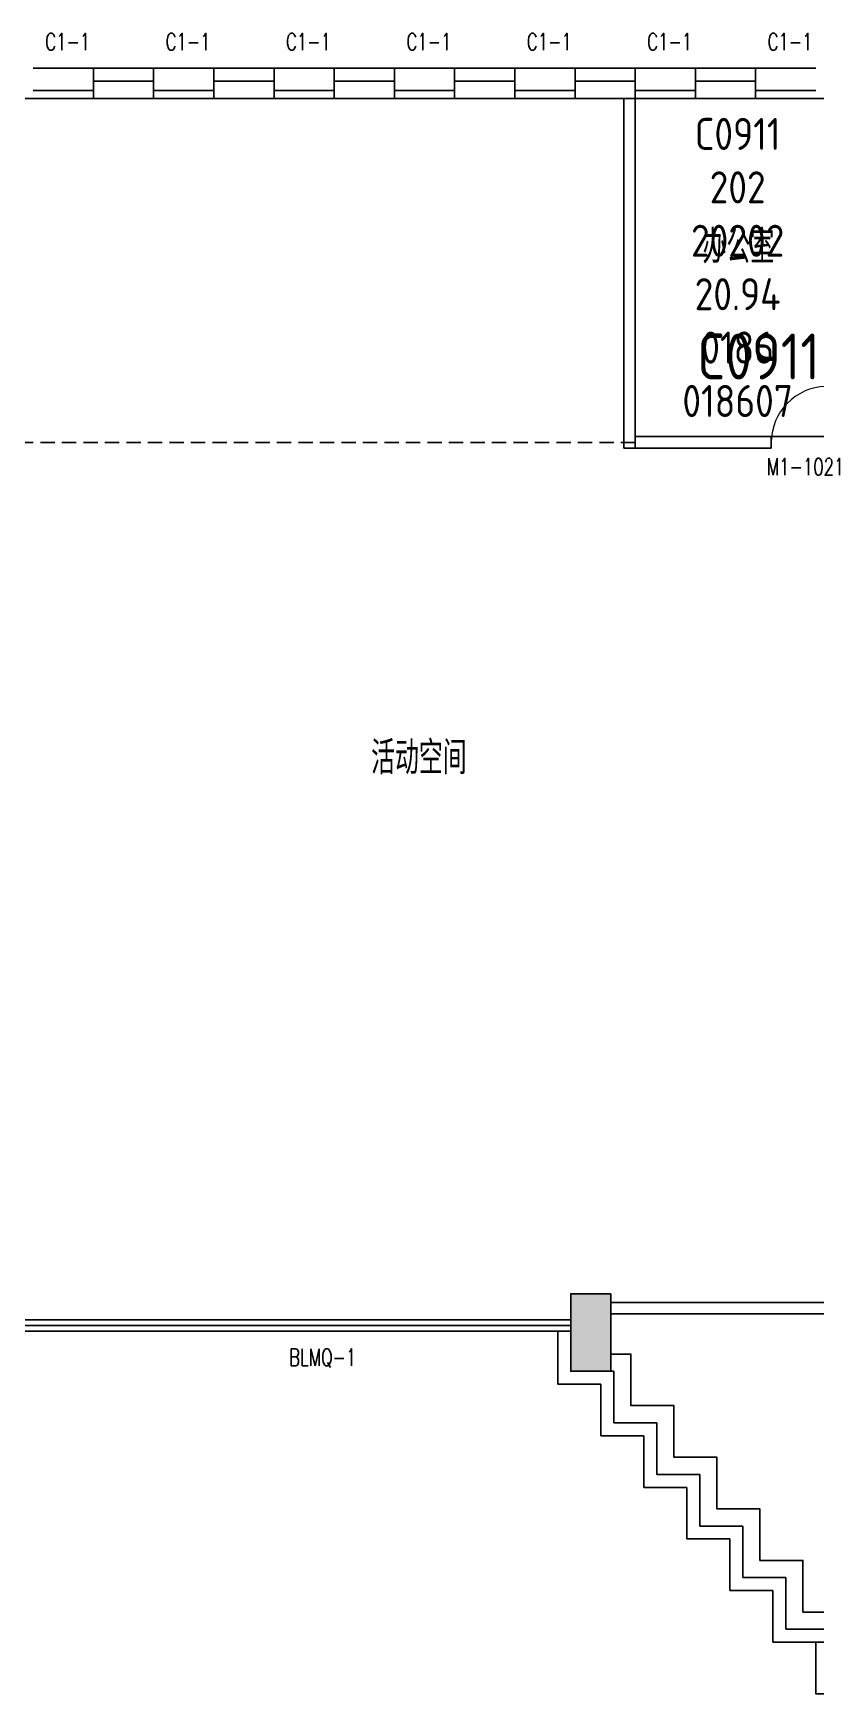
# Model space of a CAD drawing. Extents: x 1296333 to 1372130, y 313528 to 416301.
# Drawn here: x 1340019 to 1353669, y 314140 to 343101 of the extents above; entities that cross this region are included whole.
import ezdxf
from ezdxf.enums import TextEntityAlignment as Align

# ---------------------------------------------------------------- set-up
doc = ezdxf.new("R2010")
doc.units = 0
doc.header["$LTSCALE"] = 1000
doc.header["$MEASUREMENT"] = 0
doc.linetypes.add('HIDDEN', pattern=[0.375, 0.25, -0.125])
for name, color, linetype in [('body', 30, 'Continuous'), ('name', 1, 'Continuous'), ('RM$', 5, 'Continuous'), ('RM$TXT', 5, 'Continuous')]:
    doc.layers.add(name, color=color, linetype=linetype)
doc.styles.add('-宋体', font='GBENOR.shx', dxfattribs={"bigfont": 'GBCBIG.shx'})
doc.styles.add('_TCH_WINDOW', font='txt.shx', dxfattribs={"height": 3.5, "bigfont": 'hztxt.shx'})
doc.styles.get("Standard").update_dxf_attribs({"font": 'gbenor.shx', "bigfont": 'gbcbig.shx'})

# ---------------------------------------------------------------- blocks, each defined once
blk = doc.blocks.new('$WINLIB2D$00000004')
for p, q in [((-0.5, 0.5), (0.5, 0.5)), ((-0.5, 0.241), (0.5, 0.241)), ((-0.5, -0.5), (0.5, -0.5))]:
    blk.add_line(p, q)
blk = doc.blocks.new('$DorLib2D$00000001')
for p, q in [((0.45, 0.975), (0.5, 0.975)), ((0.45, 0), (0.45, 0.975)), ((0.5, 0), (0.5, 0.975)), ((0.5, 0), (0.45, 0))]:
    blk.add_line(p, q)
at = {"lineweight": 13}
blk.add_arc((0.475, 0), 0.975, 91.4693, 180, dxfattribs=at)

msp = doc.modelspace()

# ---------------------------------------------------------------- hatches: boundary and pattern name
at = {"layer": 'body'}
msp.add_hatch(color=256, dxfattribs=at).paths.add_polyline_path([(1349394, 319765), (1350094, 319765), (1350094, 321115), (1349394, 321115)])

# ---------------------------------------------------------------- linework, layer by layer
for p, q in [((1342119, 342490), (1341069, 342490)), ((1341069, 342490), (1341069, 342265)), ((1342119, 342490), (1342119, 342265)), ((1344219, 342490), (1343169, 342490)), ((1343169, 342490), (1343169, 342265)), ((1344219, 342490), (1344219, 342265)), ((1346319, 342490), (1345269, 342490)), ((1345269, 342490), (1345269, 342265)), ((1346319, 342490), (1346319, 342265)), ((1348419, 342490), (1347369, 342490)), ((1347369, 342490), (1347369, 342265)), ((1348419, 342490), (1348419, 342265)), ((1350519, 342490), (1349469, 342490)), ((1349469, 342490), (1349469, 342265)), ((1350519, 342490), (1350519, 342265)), ((1352619, 342490), (1351569, 342490)), ((1351569, 342490), (1351569, 342265)), ((1352619, 342490), (1352619, 342265)), ((1342119, 342265), (1341069, 342265)), ((1341069, 342265), (1341069, 341965)), ((1342119, 341965), (1342119, 342265)), ((1344219, 342265), (1343169, 342265)), ((1343169, 342265), (1343169, 341965)), ((1344219, 341965), (1344219, 342265)), ((1346319, 342265), (1345269, 342265)), ((1345269, 342265), (1345269, 341965)), ((1346319, 341965), (1346319, 342265)), ((1348419, 342265), (1347369, 342265)), ((1347369, 342265), (1347369, 341965)), ((1348419, 341965), (1348419, 342265)), ((1350519, 342265), (1349469, 342265)), ((1349469, 342265), (1349469, 341965)), ((1350519, 341965), (1350519, 342265)), ((1352619, 342265), (1351569, 342265)), ((1351569, 342265), (1351569, 341965)), ((1352619, 341965), (1352619, 342265)), ((1341069, 341965), (1342119, 341965)), ((1343169, 341965), (1344219, 341965)), ((1345269, 341965), (1346319, 341965)), ((1347369, 341965), (1348419, 341965)), ((1349469, 341965), (1350519, 341965)), ((1350319, 341965), (1350319, 335865)), ((1350519, 341965), (1350319, 341965)), ((1350519, 341965), (1350519, 335865)), ((1351569, 341965), (1352619, 341965)), ((1352893, 336065), (1350519, 336065)), ((1350519, 336065), (1350519, 335865)), ((1352893, 335865), (1352893, 336065)), ((1350519, 335865), (1350319, 335865)), ((1350519, 335865), (1352893, 335865)), ((1350094, 321115), (1349394, 321115)), ((1349394, 321115), (1349394, 319765)), ((1350094, 319765), (1350094, 321115)), ((1353894, 320965), (1350094, 320965)), ((1339794, 320662), (1349394, 320662)), ((1353894, 320765), (1350094, 320765)), ((1339794, 320562), (1349394, 320562)), ((1339794, 320462), (1349394, 320462)), ((1349169, 320465), (1349169, 319540)), ((1350094, 320065), (1350444, 320065)), ((1350444, 320065), (1350444, 319165)), ((1349394, 319765), (1350094, 319765)), ((1350094, 319765), (1350144, 319765)), ((1350144, 319765), (1350144, 318865)), ((1349394, 319540), (1349169, 319540)), ((1349394, 319540), (1349919, 319540)), ((1349919, 319540), (1349919, 318640)), ((1350444, 319165), (1351194, 319165)), ((1351194, 319165), (1351194, 318265)), ((1350144, 318865), (1350894, 318865)), ((1350894, 318865), (1350894, 317965)), ((1349919, 318640), (1350669, 318640)), ((1350669, 318640), (1350669, 317740)), ((1351194, 318265), (1351944, 318265)), ((1351944, 318265), (1351944, 317365)), ((1350669, 317740), (1351419, 317740)), ((1350894, 317965), (1351644, 317965)), ((1351419, 317740), (1351419, 316840)), ((1351644, 317965), (1351644, 317065)), ((1351944, 317365), (1352694, 317365)), ((1352694, 317365), (1352694, 316465)), ((1351419, 316840), (1352169, 316840)), ((1351644, 317065), (1352394, 317065)), ((1352169, 316840), (1352169, 315940)), ((1352394, 317065), (1352394, 316165)), ((1352694, 316465), (1353444, 316465)), ((1353444, 316465), (1353444, 315565)), ((1352394, 316165), (1353144, 316165)), ((1353144, 316165), (1353144, 315265)), ((1352169, 315940), (1352919, 315940)), ((1352919, 315940), (1352919, 315040)), ((1353444, 315565), (1354094, 315565)), ((1353144, 315265), (1353894, 315265)), ((1352919, 315040), (1353894, 315040))]:
    msp.add_line(p, q, dxfattribs=at)
at = {"layer": 'body', "linetype": 'HIDDEN'}
msp.add_lwpolyline([(1339794, 341965), (1350519, 341965), (1350519, 335965), (1339794, 335965)], close=True, dxfattribs=at)
at = {"layer": 'body'}
msp.add_lwpolyline([(1350094, 321115), (1349394, 321115), (1349394, 319765), (1350094, 319765)], close=True, dxfattribs=at)
msp.add_lwpolyline([(1350094, 321115), (1349394, 321115), (1349394, 319765), (1350094, 319765)], close=True, dxfattribs=at)
msp.add_lwpolyline([(1350094, 321115), (1349394, 321115), (1349394, 319765), (1350094, 319765)], close=True, dxfattribs=at)
msp.add_lwpolyline([(1350094, 321115), (1349394, 321115), (1349394, 319765), (1350094, 319765)], close=True, dxfattribs=at)
msp.add_lwpolyline([(1353894, 314140), (1353669, 314140), (1353669, 315040)], dxfattribs=at)
at = {"layer": 'RM$'}
for points in [[(1353843, 341364), (1353843, 341965), (1350519, 341965), (1350519, 336065), (1354093, 336065), (1354093, 341364)], [(1350094, 320765), (1350094, 320065), (1350444, 320065), (1350444, 319165), (1351194, 319165), (1351194, 318265), (1351944, 318265), (1351944, 317365), (1352694, 317365), (1352694, 316465), (1353444, 316465), (1353444, 315565), (1354194, 315565), (1354194, 315165), (1354544, 315165), (1354544, 314727), (1362244, 314727), (1362244, 315165), (1362494, 315165), (1362494, 322665), (1354694, 322665), (1354694, 321965), (1354094, 321965), (1354094, 320765)]]:
    msp.add_lwpolyline(points, close=True, dxfattribs=at)

# ---------------------------------------------------------------- block references
at = {"layer": 'body'}
ref = msp.add_blockref('$WINLIB2D$00000004', (1340544, 342227), dxfattribs=dict(at, xscale=1050, yscale=525, zscale=1050, rotation=179.9999999999991))
ref.add_attrib('A', 'C1-1', (1340229, 342803), dxfattribs={"height": 297.5, "rotation": 360, "style": '_TCH_WINDOW', "width": 0.705882})
ref = msp.add_blockref('$WINLIB2D$00000004', (1342644, 342227), dxfattribs=dict(at, xscale=1050, yscale=525, zscale=1050, rotation=179.9999999999991))
ref.add_attrib('A', 'C1-1', (1342329, 342803), dxfattribs={"height": 297.5, "rotation": 360, "style": '_TCH_WINDOW', "width": 0.705882})
ref = msp.add_blockref('$WINLIB2D$00000004', (1344744, 342227), dxfattribs=dict(at, xscale=1050, yscale=525, zscale=1050, rotation=179.9999999999991))
ref.add_attrib('A', 'C1-1', (1344429, 342803), dxfattribs={"height": 297.5, "rotation": 360, "style": '_TCH_WINDOW', "width": 0.705882})
ref = msp.add_blockref('$WINLIB2D$00000004', (1346844, 342227), dxfattribs=dict(at, xscale=1050, yscale=525, zscale=1050, rotation=179.9999999999991))
ref.add_attrib('A', 'C1-1', (1346529, 342803), dxfattribs={"height": 297.5, "rotation": 360, "style": '_TCH_WINDOW', "width": 0.705882})
ref = msp.add_blockref('$WINLIB2D$00000004', (1348944, 342227), dxfattribs=dict(at, xscale=1050, yscale=525, zscale=1050, rotation=179.9999999999991))
ref.add_attrib('A', 'C1-1', (1348629, 342803), dxfattribs={"height": 297.5, "rotation": 360, "style": '_TCH_WINDOW', "width": 0.705882})
ref = msp.add_blockref('$WINLIB2D$00000004', (1351044, 342227), dxfattribs=dict(at, xscale=1050, yscale=525, zscale=1050, rotation=179.9999999999991))
ref.add_attrib('A', 'C1-1', (1350729, 342803), dxfattribs={"height": 297.5, "rotation": 360, "style": '_TCH_WINDOW', "width": 0.705882})
ref = msp.add_blockref('$WINLIB2D$00000004', (1353144, 342227), dxfattribs=dict(at, xscale=1050, yscale=525, zscale=1050, rotation=179.9999999999991))
ref.add_attrib('A', 'C1-1', (1352829, 342803), dxfattribs={"height": 297.5, "rotation": 360, "style": '_TCH_WINDOW', "width": 0.705882})
ref = msp.add_blockref('$DorLib2D$00000001', (1353393, 335965), dxfattribs=dict(at, xscale=-1000, yscale=-1000, zscale=-1000, rotation=180))
ref.add_attrib('A', 'M1-1021', (1352815, 335391), dxfattribs={"height": 297.5, "style": '_TCH_WINDOW', "width": 0.705882})

# ---------------------------------------------------------------- texts
at = {"layer": 'body', "style": '_TCH_WINDOW', "width": 0.705882}
msp.add_text('BLMQ-1', height=297.5, dxfattribs=at).set_placement((1344484, 319859))
at = {"layer": 'name', "style": '-宋体'}
for s, p in [('办公室', (1351693, 339086)), ('活动空间', (1345913, 330175))]:
    msp.add_text(s, height=578.7, dxfattribs=at).set_placement(p)
msp.add_text('C0911', height=800, dxfattribs=at).set_placement((1351600, 337863), align=Align.TOP_LEFT)
at = {"layer": 'RM$TXT', "insert": (1352306, 336407), "char_height": 558.8, "attachment_point": 8}
msp.add_mtext('C0911^M^J202^M^J20202^M^J20.94^M^J0186^M^J018607^M^J', dxfattribs=at)

doc.saveas('drawing.dxf')
